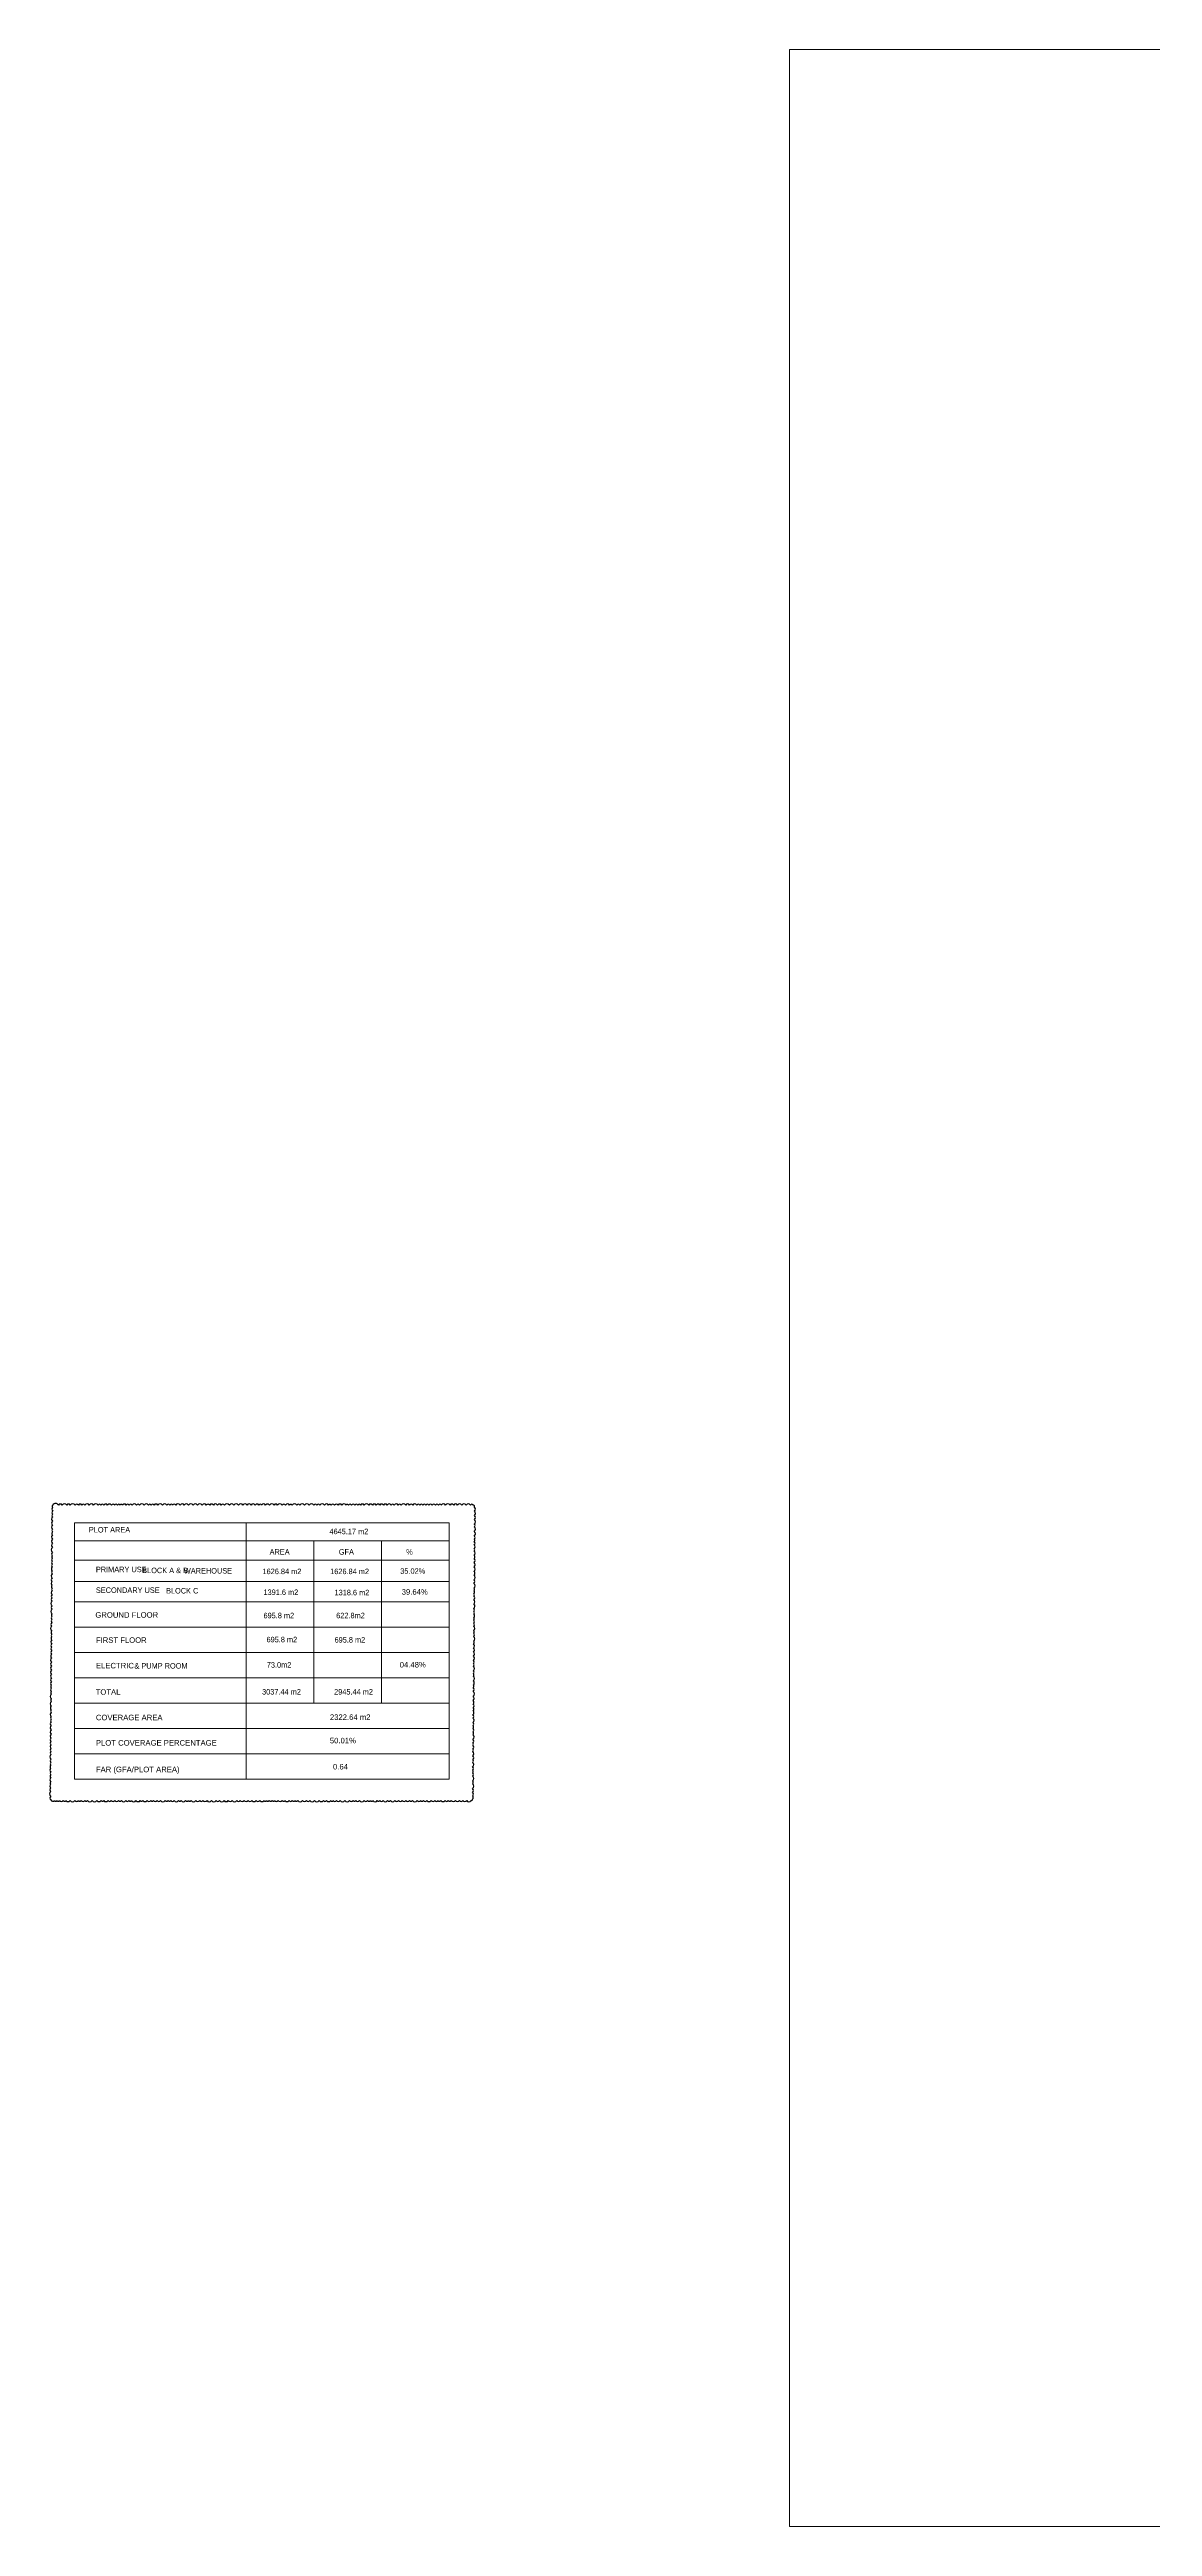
# Model space of a CAD drawing. Header units: millimetres. Extents: x -9083 to 924194, y -232449 to 321637.
# Drawn here: x 485922 to 562087, y 150635 to 321637 of the extents above; entities that cross this region are included whole.
import ezdxf

# ---------------------------------------------------------------- set-up
doc = ezdxf.new("R2010")
doc.units = ezdxf.units.MM
doc.header["$LTSCALE"] = 400
doc.header["$MEASUREMENT"] = 0
doc.layers.get('0').update_dxf_attribs({"lineweight": 0, "true_color": 0xff1414})
doc.layers.add('BORDER TEXT', color=7, linetype='Continuous', lineweight=5)
doc.layers.add('dim', color=7, linetype='Continuous')
doc.styles.add('arial', font='arial.ttf', dxfattribs={"width": 0.8, "height": 2.2})

msp = doc.modelspace()

# ---------------------------------------------------------------- linework, layer by layer
at = {"lineweight": 5}
for p, q in [((513518.22894, 219933.54855), (487653.18248, 219933.54855)), ((487653.18248, 219933.54855), (487653.18248, 202220.63122)), ((513518.22894, 218683.54855), (487653.18248, 218683.54855)), ((513518.22894, 217354.62359), (487653.18248, 217354.62359)), ((513518.22894, 215882.08346), (487653.18248, 215882.08346)), ((513518.22894, 214470.63122), (487653.18248, 214470.63122)), ((487653.18248, 212720.63122), (513518.22894, 212720.63122)), ((487653.18248, 210970.63122), (513518.22894, 210970.63122)), ((487653.18248, 209220.63122), (513518.22894, 209220.63122)), ((487653.18248, 207470.63122), (513518.22894, 207470.63122)), ((487653.18248, 205720.63122), (513518.22894, 205720.63122)), ((487653.18248, 203970.63122), (513518.22894, 203970.63122)), ((487653.18248, 202220.63122), (513518.22894, 202220.63122))]:
    msp.add_line(p, q, dxfattribs=at)
for p, q in [((513518.22894, 219933.54855), (513518.22894, 202220.63122)), ((508846.7248, 218683.54855), (508846.7248, 217354.62359)), ((508846.7248, 217354.62359), (508846.7248, 215882.08346)), ((508846.7248, 215882.08346), (508846.7248, 207470.63122))]:
    msp.add_line(p, q)
at = {"color": 2}
msp.add_lwpolyline([(537021.82976, 321636.5501), (707496.37661, 321636.5501), (707496.37661, 150635.2698), (537021.82976, 150635.2698)], close=True, dxfattribs=at)
for points in [[(499503.71651, 219933.54855), (499503.71651, 217354.62359)], [(499503.71651, 217354.62359), (499503.71651, 215882.08346)], [(504175.22065, 218683.54855), (504175.22065, 217354.62359)], [(504175.22065, 217354.62359), (504175.22065, 215882.08346)], [(499503.71651, 215882.08346), (499503.71651, 202220.63122)], [(504175.22065, 215882.08346), (504175.22065, 207470.63122)]]:
    msp.add_lwpolyline(points)
at = {"layer": 'dim', "color": 220}
msp.add_lwpolyline([(486145.97493, 221154.08003, 0.52056705), (486144.76346, 220980.39324, 0.52056705), (486143.03807, 220733.02639, 0.52056705), (486141.49287, 220511.49284, 0.52056705), (486140.18642, 220324.19004, 0.52056705), (486138.18534, 220037.2976, 0.52056705), (486136.35547, 219774.95161, 0.52056705), (486134.2493, 219472.99357, 0.52056705), (486133.0688, 219303.74712, 0.52056705), (486131.6257, 219096.85191, 0.52056705), (486129.54451, 218798.47462, 0.52056705), (486127.50962, 218506.73494, 0.52056705), (486125.5454, 218225.12715, 0.52056705), (486123.22921, 217893.05824, 0.52056705), (486121.50392, 217645.70666, 0.52056705), (486120.312, 217474.82242, 0.52056705), (486118.9125, 217274.17827, 0.52056705), (486117.50757, 217072.75592, 0.52056705), (486116.07405, 216867.23402, 0.52056705), (486114.25532, 216606.48513, 0.52056705), (486112.75351, 216391.17211, 0.52056705), (486110.85357, 216118.78069, 0.52056705), (486109.14914, 215874.41985, 0.52056705), (486107.29635, 215608.78812, 0.52056705), (486105.85517, 215402.16757, 0.52056705), (486104.66747, 215231.88861, 0.52056705), (486102.80961, 214965.52953, 0.52056705), (486101.23212, 214739.36745, 0.52056705), (486099.66318, 214514.43116, 0.52056705), (486097.49795, 214204.00443, 0.52056705), (486095.80512, 213961.3068, 0.52056705), (486093.52292, 213634.11056, 0.52056705), (486092.33327, 213463.55185, 0.52056705), (486090.86285, 213252.7402, 0.52056705), (486089.37764, 213039.80757, 0.52056705), (486087.61379, 212786.92717, 0.52056705), (486085.29402, 212454.34455, 0.52056705), (486083.69343, 212224.87129, 0.52056705), (486082.45926, 212047.92927, 0.52056705), (486081.07597, 211849.60956, 0.52056705), (486079.04307, 211558.15471, 0.52056705), (486077.5708, 211347.07858, 0.52056705), (486075.7619, 211087.73859, 0.52056705), (486074.15401, 210857.21755, 0.52056705), (486072.24524, 210583.55965, 0.52056705), (486070.31273, 210306.49901, 0.52056705), (486068.38384, 210029.95718, 0.52056705), (486066.46808, 209755.29727, 0.52056705), (486064.39615, 209458.2475, 0.52056705), (486062.69623, 209214.53261, 0.52056705), (486060.92873, 208961.12833, 0.52056705), (486059.17311, 208709.42796, 0.52056705), (486057.80966, 208513.95149, 0.52056705), (486056.16437, 208278.0695, 0.52056705), (486054.86535, 208091.82974, 0.52056705), (486052.70217, 207781.69802, 0.52056705), (486051.3457, 207587.22355, 0.52056705), (486049.15546, 207273.21098, 0.52056705), (486047.30111, 207007.35545, 0.52056705), (486046.06122, 206829.59454, 0.52056705), (486044.01551, 206536.30354, 0.52056705), (486042.74411, 206354.02601, 0.52056705), (486041.41401, 206163.33065, 0.52056705), (486039.71856, 205920.25664, 0.52056705), (486037.68356, 205628.5017, 0.52056705), (486035.62288, 205333.06428, 0.52056705), (486033.64389, 205049.3406, 0.52056705), (486032.07187, 204823.9618, 0.52056705), (486030.55679, 204606.74651, 0.52056705), (486028.70478, 204341.22668, 0.52056705), (486027.24061, 204131.31022, 0.52056705), (486025.77629, 203921.37341, 0.52056705), (486023.5203, 203597.93594, 0.52056705), (486021.99036, 203378.58949, 0.52056705), (486020.77321, 203204.0889, 0.52056705), (486019.09472, 202963.44613, 0.52056705), (486017.35134, 202713.50053, 0.52056705), (486016.13338, 202538.88295, 0.52056705), (486014.5136, 202306.65801, 0.52056705), (486012.79477, 202060.23212, 0.52056705), (486011.53626, 201879.80091, 0.52056705), (486009.77695, 201627.57156, 0.52056705), (486008.00175, 201373.06356, 0.52056705), (486005.7188, 201045.76051, 0.52056705), (486003.93779, 200790.41835, 0.52056705), (486257.32098, 200751.45769, 0.52056705), (486441.99357, 200751.45769, 0.52056705), (486618.20235, 200751.45769, 0.52056705), (486862.18258, 200751.45769, 0.52056705), (487055.89882, 200751.45769, 0.52056705), (487350.67201, 200751.45769, 0.52056705), (487679.89552, 200751.45769, 0.52056705), (487911.05288, 200751.45769, 0.52056705), (488116.09149, 200751.45769, 0.52056705), (488357.0809, 200751.45769, 0.52056705), (488544.12376, 200751.45769, 0.52056705), (488867.93532, 200751.45769, 0.52056705), (489196.74682, 200751.45769, 0.52056705), (489494.42945, 200751.45769, 0.52056705), (489661.34535, 200751.45769, 0.52056705), (489960.60477, 200751.45769, 0.52056705), (490189.82421, 200751.45769, 0.52056705), (490423.53495, 200751.45769, 0.52056705), (490684.70219, 200751.45769, 0.52056705), (490885.15284, 200751.45769, 0.52056705), (491186.08569, 200751.45769, 0.52056705), (491397.3043, 200751.45769, 0.52056705), (491592.32774, 200751.45769, 0.52056705), (491892.36538, 200751.45769, 0.52056705), (492190.09888, 200751.45769, 0.52056705), (492360.52949, 200751.45769, 0.52056705), (492653.62926, 200751.45769, 0.52056705), (492925.36098, 200751.45769, 0.52056705), (493097.84142, 200751.45769, 0.52056705), (493345.14308, 200751.45769, 0.52056705), (493592.34809, 200751.45769, 0.52056705), (493916.67338, 200751.45769, 0.52056705), (494112.71411, 200751.45769, 0.52056705), (494300.31647, 200751.45769, 0.52056705), (494528.63053, 200751.45769, 0.52056705), (494832.04046, 200751.45769, 0.52056705), (495004.90239, 200751.45769, 0.52056705), (495309.20753, 200751.45769, 0.52056705), (495511.10273, 200751.45769, 0.52056705), (495693.88317, 200751.45769, 0.52056705), (496014.85142, 200751.45769, 0.52056705), (496289.9707, 200751.45769, 0.52056705), (496512.74564, 200751.45769, 0.52056705), (496796.75598, 200751.45769, 0.52056705), (497097.45994, 200751.45769, 0.52056705), (497424.55732, 200751.45769, 0.52056705), (497660.11953, 200751.45769, 0.52056705), (497972.90373, 200751.45769, 0.52056705), (498266.19678, 200751.45769, 0.52056705), (498537.97936, 200751.45769, 0.52056705), (498861.22124, 200751.45769, 0.52056705), (499078.35027, 200751.45769, 0.52056705), (499358.59157, 200751.45769, 0.52056705), (499629.80956, 200751.45769, 0.52056705), (499893.27585, 200751.45769, 0.52056705), (500182.78969, 200751.45769, 0.52056705), (500440.71687, 200751.45769, 0.52056705), (500738.94375, 200751.45769, 0.52056705), (500907.39066, 200751.45769, 0.52056705), (501091.97678, 200751.45769, 0.52056705), (501297.16798, 200751.45769, 0.52056705), (501468.42768, 200751.45769, 0.52056705), (501703.01329, 200751.45769, 0.52056705), (501977.53746, 200751.45769, 0.52056705), (502182.37261, 200751.45769, 0.52056705), (502476.40827, 200751.45769, 0.52056705), (502687.53532, 200751.45769, 0.52056705), (502867.95566, 200751.45769, 0.52056705), (503071.43782, 200751.45769, 0.52056705), (503384.82222, 200751.45769, 0.52056705), (503665.51113, 200751.45769, 0.52056705), (503900.62573, 200751.45769, 0.52056705), (504211.49235, 200751.45769, 0.52056705), (504537.1808, 200751.45769, 0.52056705), (504831.34362, 200751.45769, 0.52056705), (505047.04336, 200751.45769, 0.52056705), (505336.50125, 200751.45769, 0.52056705), (505515.15152, 200751.45769, 0.52056705), (505734.75254, 200751.45769, 0.52056705), (506002.68979, 200751.45769, 0.52056705), (506305.04684, 200751.45769, 0.52056705), (506637.04753, 200751.45769, 0.52056705), (506884.6442, 200751.45769, 0.52056705), (507078.79787, 200751.45769, 0.52056705), (507315.70289, 200751.45769, 0.52056705), (507639.65178, 200751.45769, 0.52056705), (507885.62588, 200751.45769, 0.52056705), (508078.99115, 200751.45769, 0.52056705), (508250.93244, 200751.45769, 0.52056705), (508557.98933, 200751.45769, 0.52056705), (508731.13101, 200751.45769, 0.52056705), (508956.49494, 200751.45769, 0.52056705), (509262.78888, 200751.45769, 0.52056705), (509463.05642, 200751.45769, 0.52056705), (509772.55989, 200751.45769, 0.52056705), (510026.64682, 200751.45769, 0.52056705), (510276.18142, 200751.45769, 0.52056705), (510530.18697, 200751.45769, 0.52056705), (510779.71139, 200751.45769, 0.52056705), (510988.43256, 200751.45769, 0.52056705), (511314.58896, 200751.45769, 0.52056705), (511556.54988, 200751.45769, 0.52056705), (511737.26015, 200751.45769, 0.52056705), (511988.41222, 200751.45769, 0.52056705), (512282.48858, 200751.45769, 0.52056705), (512525.47695, 200751.45769, 0.52056705), (512750.77476, 200751.45769, 0.52056705), (512939.0231, 200751.45769, 0.52056705), (513234.29985, 200751.45769, 0.52056705), (513461.04729, 200751.45769, 0.52056705), (513665.25681, 200751.45769, 0.52056705), (513949.47569, 200751.45769, 0.52056705), (514222.35185, 200751.45769, 0.52056705), (514462.26803, 200751.45769, 0.52056705), (514728.15546, 200751.45769, 0.52056705), (515039.73418, 200751.45769, 0.52056705), (515124.12818, 200840.10946, 0.52056705), (515125.80135, 201079.98928, 0.52056705), (515127.47133, 201319.41133, 0.52056705), (515129.30297, 201582.01163, 0.52056705), (515131.59355, 201910.40824, 0.52056705), (515133.03093, 202116.48455, 0.52056705), (515135.27255, 202437.86207, 0.52056705), (515136.85206, 202664.31407, 0.52056705), (515138.15584, 202851.2354, 0.52056705), (515139.84764, 203093.78552, 0.52056705), (515141.86263, 203382.67179, 0.52056705), (515143.16847, 203569.88812, 0.52056705), (515145.023, 203835.76908, 0.52056705), (515147.12898, 204137.7017, 0.52056705), (515148.39786, 204319.61811, 0.52056705), (515150.12797, 204567.66143, 0.52056705), (515151.3135, 204737.63014, 0.52056705), (515153.0181, 204982.01641, 0.52056705), (515155.20793, 205295.96794, 0.52056705), (515156.62573, 205499.23662, 0.52056705), (515158.2194, 205727.71805, 0.52056705), (515159.57976, 205922.75202, 0.52056705), (515161.11769, 206143.24289, 0.52056705), (515163.18977, 206440.313, 0.52056705), (515164.86535, 206680.53869, 0.52056705), (515166.5868, 206927.34096, 0.52056705), (515168.24745, 207165.42532, 0.52056705), (515170.04124, 207422.59855, 0.52056705), (515171.62142, 207649.14719, 0.52056705), (515173.7521, 207954.61987, 0.52056705), (515176.00709, 208277.91492, 0.52056705), (515177.92867, 208553.40898, 0.52056705), (515179.16232, 208730.2747, 0.52056705), (515181.18894, 209020.82927, 0.52056705), (515183.31115, 209325.08632, 0.52056705), (515184.64306, 209516.04108, 0.52056705), (515185.95287, 209703.82707, 0.52056705), (515188.19996, 210025.98788, 0.52056705), (515189.41529, 210200.22907, 0.52056705), (515190.90075, 210413.19731, 0.52056705), (515193.08703, 210726.64021, 0.52056705), (515194.99874, 211000.72027, 0.52056705), (515196.99752, 211287.28211, 0.52056705), (515198.90973, 211561.43338, 0.52056705), (515200.26882, 211756.28424, 0.52056705), (515202.52371, 212079.56403, 0.52056705), (515204.10666, 212306.50941, 0.52056705), (515205.39128, 212490.68413, 0.52056705), (515207.38563, 212776.61018, 0.52056705), (515208.84597, 212985.97732, 0.52056705), (515210.39873, 213208.59426, 0.52056705), (515211.6069, 213381.80802, 0.52056705), (515213.30778, 213625.66024, 0.52056705), (515214.47639, 213793.20278, 0.52056705), (515215.85457, 213990.79006, 0.52056705), (515218.15848, 214321.09911, 0.52056705), (515220.26224, 214622.71129, 0.52056705), (515221.99646, 214871.34463, 0.52056705), (515223.16, 215038.15983, 0.52056705), (515224.49738, 215229.89787, 0.52056705), (515225.82454, 215420.17107, 0.52056705), (515228.07734, 215743.15077, 0.52056705), (515229.78783, 215988.38137, 0.52056705), (515232.00621, 216306.42737, 0.52056705), (515233.83466, 216568.5699, 0.52056705), (515236.03317, 216883.76757, 0.52056705), (515238.11011, 217181.53451, 0.52056705), (515240.07376, 217463.06092, 0.52056705), (515241.57898, 217678.86222, 0.52056705), (515243.67064, 217978.73997, 0.52056705), (515244.87735, 218151.74519, 0.52056705), (515246.52381, 218387.79504, 0.52056705), (515248.20294, 218628.52936, 0.52056705), (515249.40157, 218800.3749, 0.52056705), (515250.88873, 219013.58728, 0.52056705), (515253.15216, 219338.09287, 0.52056705), (515255.35586, 219654.03314, 0.52056705), (515256.66631, 219841.91069, 0.52056705), (515258.87582, 220158.68511, 0.52056705), (515260.70519, 220420.95989, 0.52056705), (515262.89221, 220734.5096, 0.52056705), (515264.70569, 220994.50572, 0.52056705), (515179.62628, 221154.08003, 0.52056705), (514994.17547, 221154.08003, 0.52056705), (514685.67911, 221154.08003, 0.52056705), (514388.38814, 221154.08003, 0.52056705), (514100.40531, 221154.08003, 0.52056705), (513831.61354, 221154.08003, 0.52056705), (513586.35662, 221154.08003, 0.52056705), (513276.59884, 221154.08003, 0.52056705), (512977.06984, 221154.08003, 0.52056705), (512774.86437, 221154.08003, 0.52056705), (512578.71174, 221154.08003, 0.52056705), (512340.90643, 221154.08003, 0.52056705), (512103.60467, 221154.08003, 0.52056705), (511906.1906, 221154.08003, 0.52056705), (511710.80602, 221154.08003, 0.52056705), (511490.04529, 221154.08003, 0.52056705), (511282.58047, 221154.08003, 0.52056705), (511002.45616, 221154.08003, 0.52056705), (510785.76965, 221154.08003, 0.52056705), (510517.59842, 221154.08003, 0.52056705), (510211.75718, 221154.08003, 0.52056705), (510005.52327, 221154.08003, 0.52056705), (509726.61969, 221154.08003, 0.52056705), (509512.74089, 221154.08003, 0.52056705), (509236.34493, 221154.08003, 0.52056705), (508979.08406, 221154.08003, 0.52056705), (508731.89431, 221154.08003, 0.52056705), (508481.95789, 221154.08003, 0.52056705), (508218.17115, 221154.08003, 0.52056705), (507964.62338, 221154.08003, 0.52056705), (507650.37937, 221154.08003, 0.52056705), (507396.6434, 221154.08003, 0.52056705), (507210.62291, 221154.08003, 0.52056705), (507003.49887, 221154.08003, 0.52056705), (506774.26417, 221154.08003, 0.52056705), (506568.88478, 221154.08003, 0.52056705), (506398.95772, 221154.08003, 0.52056705), (506112.90264, 221154.08003, 0.52056705), (505854.04464, 221154.08003, 0.52056705), (505611.99217, 221154.08003, 0.52056705), (505369.78711, 221154.08003, 0.52056705), (505190.87235, 221154.08003, 0.52056705), (504909.3747, 221154.08003, 0.52056705), (504596.38704, 221154.08003, 0.52056705), (504377.74227, 221154.08003, 0.52056705), (504179.93146, 221154.08003, 0.52056705), (503847.66627, 221154.08003, 0.52056705), (503532.45076, 221154.08003, 0.52056705), (503214.72256, 221154.08003, 0.52056705), (503006.12855, 221154.08003, 0.52056705), (502672.90712, 221154.08003, 0.52056705), (502499.21611, 221154.08003, 0.52056705), (502224.77841, 221154.08003, 0.52056705), (501998.04623, 221154.08003, 0.52056705), (501671.46257, 221154.08003, 0.52056705), (501425.53934, 221154.08003, 0.52056705), (501111.66155, 221154.08003, 0.52056705), (500844.22277, 221154.08003, 0.52056705), (500565.71085, 221154.08003, 0.52056705), (500384.35461, 221154.08003, 0.52056705), (500123.79266, 221154.08003, 0.52056705), (499835.23507, 221154.08003, 0.52056705), (499563.96112, 221154.08003, 0.52056705), (499281.54792, 221154.08003, 0.52056705), (498972.02411, 221154.08003, 0.52056705), (498657.24604, 221154.08003, 0.52056705), (498339.10583, 221154.08003, 0.52056705), (498008.42761, 221154.08003, 0.52056705), (497773.19603, 221154.08003, 0.52056705), (497524.84148, 221154.08003, 0.52056705), (497239.51376, 221154.08003, 0.52056705), (496981.05759, 221154.08003, 0.52056705), (496749.99687, 221154.08003, 0.52056705), (496461.74955, 221154.08003, 0.52056705), (496139.58599, 221154.08003, 0.52056705), (495843.6124, 221154.08003, 0.52056705), (495521.64721, 221154.08003, 0.52056705), (495225.47525, 221154.08003, 0.52056705), (494941.82096, 221154.08003, 0.52056705), (494634.22999, 221154.08003, 0.52056705), (494424.42033, 221154.08003, 0.52056705), (494226.25856, 221154.08003, 0.52056705), (494012.86805, 221154.08003, 0.52056705), (493732.05199, 221154.08003, 0.52056705), (493404.67994, 221154.08003, 0.52056705), (493144.51982, 221154.08003, 0.52056705), (492940.22891, 221154.08003, 0.52056705), (492758.79638, 221154.08003, 0.52056705), (492465.16762, 221154.08003, 0.52056705), (492139.057, 221154.08003, 0.52056705), (491934.02857, 221154.08003, 0.52056705), (491628.91977, 221154.08003, 0.52056705), (491415.69712, 221154.08003, 0.52056705), (491225.10903, 221154.08003, 0.52056705), (490968.64165, 221154.08003, 0.52056705), (490796.39518, 221154.08003, 0.52056705), (490617.08876, 221154.08003, 0.52056705), (490422.76215, 221154.08003, 0.52056705), (490196.97096, 221154.08003, 0.52056705), (489933.91667, 221154.08003, 0.52056705), (489678.00371, 221154.08003, 0.52056705), (489463.35177, 221154.08003, 0.52056705), (489273.89795, 221154.08003, 0.52056705), (488967.61928, 221154.08003, 0.52056705), (488668.44124, 221154.08003, 0.52056705), (488362.48301, 221154.08003, 0.52056705), (488163.27853, 221154.08003, 0.52056705), (487911.37366, 221154.08003, 0.52056705), (487684.56519, 221154.08003, 0.52056705), (487355.77403, 221154.08003, 0.52056705), (487106.78877, 221154.08003, 0.52056705), (486798.83666, 221154.08003, 0.52056705), (486536.98276, 221154.08003, 0.52056705)], format="xyb", close=True, dxfattribs=at)

# ---------------------------------------------------------------- texts
at = {"layer": 'BORDER TEXT', "style": 'arial'}
for s, p in [('GROUND FLOOR ', (489087.91505, 213374.69403, 0)), ('39.64%%%', (510241.9292, 214967.61689)), ('FIRST FLOOR ', (489122.51652, 211638.0141)), ('ELECTRIC', (489122.51652, 209875.06793)), ('04.48%%%', (510104.79069, 209937.39287)), (' TOTAL  ', (488960.46647, 208053.24861, 0)), ('COVERAGE AREA', (489122.51652, 206294.18137)), ('2322.64 m2', (505282.48644, 206316.64767, 0)), ('PLOT COVERAGE PERCENTAGE', (489122.51652, 204544.18137)), ('50.01%%%', (505280.76592, 204700.9549)), ('FAR (GFA/PLOT AREA) ', (489122.51652, 202709.03187)), ('0.64', (505497.41143, 202897.19916, 0))]:
    msp.add_text(s, height=380, dxfattribs=at).set_placement(p)
at = {"layer": 'BORDER TEXT', "char_height": 380, "attachment_point": 1, "style": 'arial'}
for s, insert in [(' PLOT AREA', (488496.23577, 219636.28744)), ('4645.17 m2', (505252.27454, 219520.62227)), (' AREA', (500979.96679, 218106.102)), ('GFA', (505899.64262, 218106.102)), ('%', (510552.94759, 218106.102)), ('SECONDARY USE', (489122.51652, 215465.98897)), ('PRIMARY USE ', (489122.51652, 216897.44891)), ('BLOCK A & B', (492322.1168, 216830.07617)), ('WAREHOUSE ', (495196.0304, 216802.6242)), ('1626.84 m2', (500629.56627, 216760.46864)), ('1626.84 m2', (505301.07041, 216760.46864)), ('35.02%', (510141.31397, 216783.56244)), ('BLOCK C', (493969.59828, 215425.30428)), ('1391.6 m2', (500695.51616, 215322.06774)), ('1318.6 m2', (505603.64926, 215302.82893)), ('695.8 m2', (500695.51616, 213714.26722)), ('695.8 m2', (500905.96603, 212055.94706)), ('695.8 m2', (505603.64926, 212036.70825)), (' 622.8m2', (505574.39166, 213714.9379)), (' & PUMP ROOM', (491641.60685, 210241.41354)), ('73.0m2', (500925.10182, 210305.94706)), ('3037.44 m2', (500600.07801, 208448.15949)), ('2945.44 m2', (505574.39166, 208448.15949))]:
    msp.add_mtext_dynamic_manual_height_columns(s, width=17413.5653186, gutter_width=1717.2, heights=[0], dxfattribs=dict(at, insert=insert))

doc.saveas('drawing.dxf')
